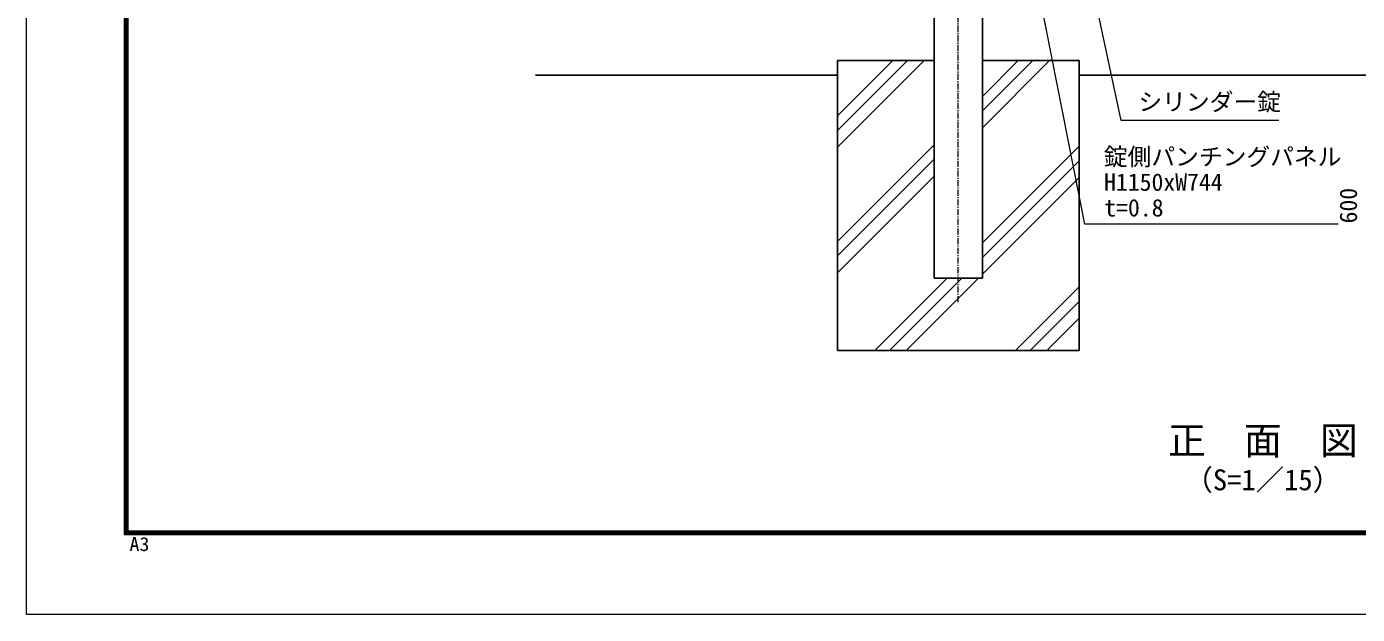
# Model space of a CAD drawing. Units: millimetres, scale not verified. Extents: x -3151 to 3149, y -2225 to 2230.
# Drawn here: x -3151 to -396, y -2225 to -1008 of the extents above; entities that cross this region are included whole.
import ezdxf
from ezdxf.enums import TextEntityAlignment as Align

# ---------------------------------------------------------------- set-up
doc = ezdxf.new("R2010")
doc.units = ezdxf.units.MM
doc.header["$LTSCALE"] = 10
doc.linetypes.add('USER1', pattern=[2, 1.25, -0.25, 0.25, -0.25])
for name, color, linetype, lineweight in [('0-0_D-STR1', 1, 'Continuous', 25), ('0-1_D-STR-DIM', 7, 'Continuous', 13), ('0-4_D-BGD', 7, 'Continuous', 25), ('0-5_D-BMK', 2, 'USER1', 13), ('0-7_D-DCR-HCH', 7, 'Continuous', 13), ('0-8_D-STR4', 7, 'Continuous', 25), ('0-A_D-STR-TXT', 7, 'Continuous', 13), ('0-B_D-TTL-TXT', 7, 'Continuous', 13), ('0-D_D-TTL', 7, 'Continuous', 13)]:
    doc.layers.add(name, color=color, linetype=linetype, lineweight=lineweight)
doc.styles.add('ＭＳ ゴシック', font='')
doc.styles.get('ＭＳ ゴシック').set_extended_font_data('MS Gothic')

msp = doc.modelspace()

# ---------------------------------------------------------------- linework, layer by layer
at = {"layer": '0-0_D-STR1'}
for p, q in [((-1271.74, -1528.95), (-1271.74, 730.05)), ((-1171.74, -1528.95), (-1171.74, 730.05)), ((-1171.74, -1528.95), (-1271.74, -1528.95))]:
    msp.add_line(p, q, dxfattribs=at)
at = {"layer": '0-4_D-BGD'}
for p, q in [((-1471.74, -1108.95), (-2097.08, -1108.95)), ((-221.74, -1108.95), (-971.74, -1108.95))]:
    msp.add_line(p, q, dxfattribs=at)
at = {"layer": '0-5_D-BMK'}
msp.add_line((-1221.74, -1578.95), (-1221.74, 830.05), dxfattribs=at)
at = {"layer": '0-7_D-DCR-HCH'}
for p, q in [((-1471.74, -1258.29), (-1292.39, -1078.95)), ((-1471.74, -1223.41), (-1327.27, -1078.95)), ((-1471.74, -1193.41), (-1357.27, -1078.95)), ((-1171.74, -1217.93), (-1032.75, -1078.95)), ((-1171.74, -1183.06), (-1067.63, -1078.95)), ((-1171.74, -1153.06), (-1097.63, -1078.95)), ((-1471.74, -1453.06), (-1271.74, -1253.06)), ((-1171.74, -1456.16), (-971.74, -1256.16)), ((-1471.74, -1483.06), (-1271.74, -1283.06)), ((-1171.74, -1486.16), (-971.74, -1286.16)), ((-1471.74, -1517.93), (-1271.74, -1317.93)), ((-1171.74, -1521.04), (-971.74, -1321.04)), ((-1394.52, -1678.95), (-1244.52, -1528.95)), ((-1364.52, -1678.95), (-1214.52, -1528.95)), ((-1329.64, -1678.95), (-1179.64, -1528.95)), ((-1103.33, -1678.95), (-971.74, -1547.35)), ((-1073.33, -1678.95), (-971.74, -1577.35)), ((-1038.45, -1678.95), (-971.74, -1612.23))]:
    msp.add_line(p, q, dxfattribs=at)
at = {"layer": '0-8_D-STR4'}
for p, q in [((-1271.74, -1078.95), (-1471.74, -1078.95)), ((-1471.74, -1678.95), (-1471.74, -1078.95)), ((-971.74, -1078.95), (-1171.74, -1078.95)), ((-971.74, -1678.95), (-971.74, -1078.95)), ((-971.74, -1678.95), (-1471.74, -1678.95))]:
    msp.add_line(p, q, dxfattribs=at)
at = {"layer": '0-A_D-STR-TXT'}
for points in [[(-558.48, -1202.84), (-884.3, -1202.84), (-1102.77, -182.47)], [(-435.3, -1417.45), (-959.66, -1417.45), (-1107.39, -669.64)]]:
    msp.add_lwpolyline(points, dxfattribs=at)
at = {"layer": '0-D_D-TTL', "color": 2}
msp.add_lwpolyline([(-3150.68, 2229.64), (3149.32, 2229.64), (3149.32, -2225.36), (-3150.68, -2225.36)], close=True, dxfattribs=at)
at = {"layer": '0-D_D-TTL'}
for points in [[(-2948.18, 2064.64), (2946.82, 2064.64), (2946.82, -2060.36), (-2948.18, -2060.36)], [(-2946.3, 2062.77), (2944.95, 2062.77), (2944.95, -2058.48), (-2946.3, -2058.48)], [(-2944.43, 2060.89), (2943.07, 2060.89), (2943.07, -2056.61), (-2944.43, -2056.61)], [(-2942.55, 2059.02), (2941.2, 2059.02), (2941.2, -2054.73), (-2942.55, -2054.73)], [(-2940.68, 2057.14), (2939.32, 2057.14), (2939.32, -2052.86), (-2940.68, -2052.86)]]:
    msp.add_lwpolyline(points, close=True, dxfattribs=at)

# ---------------------------------------------------------------- texts
at = {"layer": '0-1_D-STR-DIM', "style": 'ＭＳ ゴシック'}
msp.add_text('600', height=36.07, rotation=90, dxfattribs=at).set_placement((-385.47, -1415.89), align=Align.BOTTOM_LEFT)
at = {"layer": '0-A_D-STR-TXT', "style": 'ＭＳ ゴシック'}
for s, p in [('シリンダー錠', (-848.96, -1193.02)), ('錠側パンチングパネル', (-920.51, -1306.71)), ('H1150xW744', (-919.94, -1359.26)), ('t=0.8', (-919.56, -1412.38))]:
    msp.add_text(s, height=36.07, dxfattribs=at).set_placement(p, align=Align.BOTTOM_LEFT)
at = {"layer": '0-B_D-TTL-TXT', "style": 'ＭＳ ゴシック'}
for s, height, p in [('正\u3000面\u3000図', 57.7, (-787.91, -1911.57)), ('（S=1／15）', 43.33, (-753.8, -1981.47))]:
    msp.add_text(s, height=height, dxfattribs=at).set_placement(p, align=Align.BOTTOM_LEFT)
at = {"layer": '0-D_D-TTL', "style": 'ＭＳ ゴシック', "width": 1.05}
msp.add_text('A3', height=28.89, dxfattribs=at).set_placement((-2937.74, -2102.97), align=Align.BOTTOM_LEFT)

doc.saveas('drawing.dxf')
